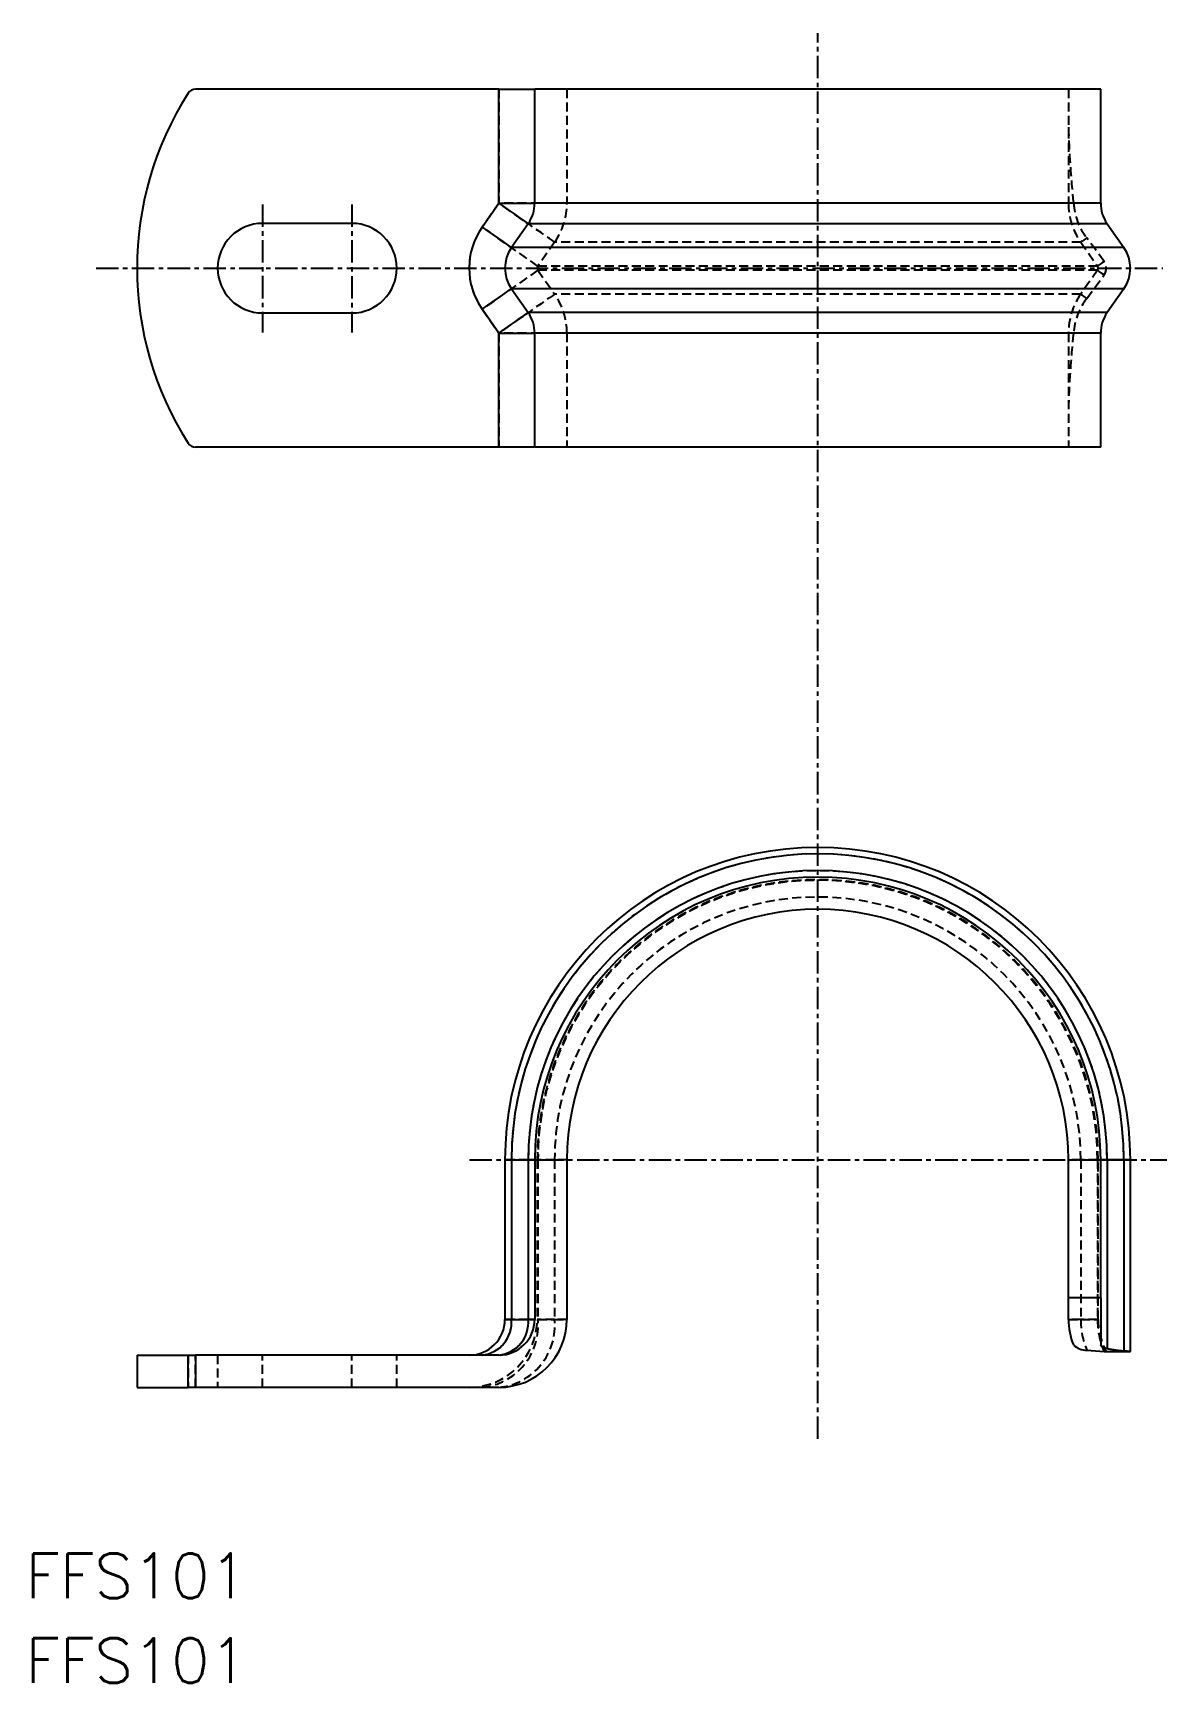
# Model space of a CAD drawing. Extents: x -5.8 to 57.5, y -16.5 to 75.6.
import ezdxf

# ---------------------------------------------------------------- set-up
doc = ezdxf.new("R2010")
doc.units = 0
doc.linetypes.add('CENTER', pattern=[2, 1.25, -0.25, 0.25, -0.25])
doc.linetypes.add('DASHED', pattern=[0.75, 0.5, -0.25])
doc.layers.get('0').update_dxf_attribs({"linetype": 'CONTINUOUS'})
doc.layers.add('CENTER', color=1, linetype='CENTER')
doc.styles.get("Standard").update_dxf_attribs({"font": 'txt.shx', "bigfont": 'extfont2.shx'})

msp = doc.modelspace()

# ---------------------------------------------------------------- linework, layer by layer
at = {"color": 7, "linetype": 'CONTINUOUS'}
for p, q in [((20.2, 72.511), (3.272, 72.511)), ((20.2, 66.142), (20.2, 72.511)), ((20.2, 72.511), (22.2, 72.511)), ((53.8, 72.511), (22.2, 72.511)), ((22.2, 66.142), (22.2, 72.511)), ((53.8, 66.142), (53.8, 72.511)), ((19.264, 64.805), (20.2, 66.142)), ((20.2, 66.142), (22.2, 66.142)), ((53.8, 66.142), (22.2, 66.142)), ((12, 65.011), (7, 65.011)), ((21.838, 64.995), (20.903, 63.658)), ((54.162, 64.995), (21.838, 64.995)), ((54.162, 64.995), (55.097, 63.658)), ((55.097, 63.658), (20.903, 63.658)), ((55.097, 61.364), (20.903, 61.364)), ((20.903, 61.364), (21.838, 60.028)), ((55.097, 61.364), (54.162, 60.028)), ((7, 60.011), (12, 60.011)), ((20.2, 58.881), (19.264, 60.217)), ((54.162, 60.028), (21.838, 60.028)), ((20.2, 58.881), (22.2, 58.881)), ((20.2, 52.511), (20.2, 58.881)), ((53.8, 58.881), (22.2, 58.881)), ((22.2, 52.511), (22.2, 58.881)), ((53.8, 52.511), (53.8, 58.881)), ((20.2, 52.511), (3.272, 52.511)), ((22.2, 52.511), (20.2, 52.511)), ((53.8, 52.511), (22.2, 52.511)), ((20.541, 12.7), (20.541, 3.8)), ((20.541, 12.7), (20.903, 12.7)), ((20.903, 12.7), (21.838, 12.7)), ((20.903, 12.7), (20.903, 3.8)), ((21.838, 12.7), (22.2, 12.7)), ((21.838, 12.7), (21.838, 3.8)), ((22.2, 12.7), (22.2, 3.8)), ((24, 12.7), (24, 3.8)), ((52, 5), (52, 12.7)), ((53.8, 5), (53.8, 12.7)), ((54.162, 12.7), (53.8, 12.7)), ((54.162, 12.7), (54.162, 2.171)), ((55.097, 12.7), (54.162, 12.7)), ((55.097, 12.7), (55.097, 2.036)), ((55.459, 12.7), (55.097, 12.7)), ((55.459, 2), (55.459, 12.7)), ((52, 3.8), (52, 5)), ((53.8, 5), (52, 5)), ((53.8, 5), (53.8, 2.366)), ((20.541, 3.8), (20.903, 3.8)), ((20.903, 3.8), (21.838, 3.8)), ((21.838, 3.8), (22.2, 3.8)), ((53.025, 2.079), (53.992, 2.004)), ((54.112, 2), (55.459, 2)), ((0, 1.8), (0, 0)), ((0, 1.8), (2.85, 1.8)), ((2.85, 0), (2.85, 1.8)), ((2.85, 1.8), (3.272, 1.8)), ((3.272, 1.8), (3.272, 0)), ((20.2, 1.8), (3.272, 1.8)), ((0, 0), (2.85, 0)), ((3.272, 0), (2.85, 0)), ((20.2, 0), (3.272, 0))]:
    msp.add_line(p, q, dxfattribs=at)
at = {"color": 7, "linetype": 'DASHED'}
for p, q in [((20.2, 72.511), (20.2, 66.142)), ((20.2, 66.142), (19.264, 64.805)), ((24, 66.142), (20.2, 66.142)), ((52, 66.142), (24, 66.142)), ((52.281, 66.142), (52, 66.142)), ((19.264, 60.217), (20.2, 58.881)), ((24, 58.881), (20.2, 58.881)), ((20.2, 58.881), (20.2, 52.511)), ((52, 58.881), (24, 58.881)), ((52.281, 58.881), (52, 58.881)), ((20.903, 12.7), (20.541, 12.7)), ((20.903, 12.7), (20.903, 3.8)), ((21.838, 12.7), (20.903, 12.7)), ((22.2, 12.7), (21.838, 12.7)), ((21.838, 12.7), (21.838, 3.8)), ((22.377, 12.7), (22.341, 12.7)), ((22.377, 12.7), (23.313, 12.7)), ((23.313, 12.7), (22.377, 12.7)), ((23.313, 12.7), (24, 12.7)), ((24, 12.7), (23.313, 12.7)), ((52.687, 12.7), (52, 12.7)), ((52, 12.7), (52.687, 12.7)), ((53.623, 12.7), (52.687, 12.7)), ((52.687, 12.7), (53.623, 12.7)), ((53.623, 12.7), (53.659, 12.7)), ((53.8, 12.7), (54.162, 12.7)), ((54.162, 12.7), (55.097, 12.7)), ((54.162, 12.7), (54.162, 2.171)), ((55.097, 12.7), (55.097, 2.036)), ((55.097, 12.7), (55.459, 12.7)), ((53.8, 5), (52, 5)), ((20.903, 3.8), (20.541, 3.8)), ((21.838, 3.8), (20.903, 3.8)), ((22.2, 3.8), (21.838, 3.8)), ((22.377, 3.8), (22.341, 3.8)), ((23.313, 3.8), (22.377, 3.8)), ((22.377, 3.8), (23.313, 3.8)), ((24, 3.8), (23.313, 3.8)), ((23.313, 3.8), (24, 3.8)), ((52.687, 3.8), (52, 3.8)), ((52, 3.8), (52.687, 3.8)), ((53.623, 3.8), (52.687, 3.8)), ((52.687, 3.8), (53.623, 3.8)), ((53.623, 3.8), (53.659, 3.8)), ((2.85, 1.8), (2.85, 0)), ((3.272, 0), (3.272, 1.8))]:
    msp.add_line(p, q, dxfattribs=at)
at = {"color": 3, "linetype": 'DASHED'}
for p, q in [((24, 72.511), (24, 66.142)), ((52, 72.511), (52, 66.142)), ((23.313, 63.962), (22.377, 62.626)), ((52.687, 63.962), (23.313, 63.962)), ((52.687, 63.962), (53.623, 62.626)), ((53.623, 62.626), (22.377, 62.626)), ((53.623, 62.396), (22.377, 62.396)), ((22.377, 62.396), (23.313, 61.06)), ((53.623, 62.396), (52.687, 61.06)), ((53.025, 60.823), (53.992, 62.138)), ((52.687, 61.06), (23.313, 61.06)), ((24, 58.881), (24, 52.511)), ((52, 58.881), (52, 52.511)), ((22.341, 12.7), (22.341, 3.8)), ((22.377, 12.7), (22.377, 3.8)), ((22.377, 12.7), (22.377, 3.8)), ((23.313, 12.7), (23.313, 3.8)), ((23.313, 12.7), (23.313, 3.8)), ((52.687, 12.7), (52.687, 3.8)), ((52.687, 12.7), (52.687, 3.8)), ((53.623, 12.7), (53.623, 3.8)), ((53.623, 12.7), (53.623, 3.8)), ((53.659, 3.8), (53.659, 12.7)), ((4.5, 1.8), (4.5, 0)), ((7, 0), (7, 1.8)), ((7, 0), (7, 1.8)), ((12, 0), (12, 1.8)), ((12, 0), (12, 1.8)), ((14.5, 0), (14.5, 1.8))]:
    msp.add_line(p, q, dxfattribs=at)
at = {"color": 7, "linetype": 'CONTINUOUS', "flags": 128}
for points in [[(20.2, 66.142), (20.52, 65.918), (20.827, 65.703), (21.11, 65.504), (21.359, 65.331), (21.562, 65.188), (21.714, 65.082), (21.807, 65.017), (21.838, 64.995)], [(19.264, 64.805), (19.584, 64.581), (19.891, 64.366), (20.175, 64.168), (20.423, 63.994), (20.627, 63.851), (20.778, 63.745), (20.871, 63.68), (20.903, 63.658)], [(19.264, 60.217), (19.584, 60.441), (19.891, 60.656), (20.175, 60.855), (20.423, 61.028), (20.627, 61.171), (20.778, 61.277), (20.871, 61.342), (20.903, 61.364)], [(20.2, 58.881), (20.52, 59.104), (20.827, 59.32), (21.11, 59.518), (21.359, 59.692), (21.562, 59.834), (21.714, 59.94), (21.807, 60.006), (21.838, 60.028)], [(54.162, 2.171), (54.072, 2.19), (53.994, 2.213), (53.927, 2.238), (53.874, 2.265), (53.819, 2.313), (53.8, 2.366)], [(53.992, 2.004), (54.088, 2.001), (54.112, 2), (54.085, 2.001)]]:
    msp.add_lwpolyline(points, dxfattribs=at)
at = {"color": 3, "linetype": 'DASHED', "flags": 128}
for points in [[(23.313, 63.962), (23.281, 63.985), (23.187, 64.051), (23.032, 64.159), (22.819, 64.308), (22.553, 64.495), (22.239, 64.715), (21.883, 64.963), (21.493, 65.236), (21.077, 65.528), (20.643, 65.832), (20.2, 66.142)], [(22.377, 62.626), (22.346, 62.648), (22.251, 62.714), (22.096, 62.823), (21.883, 62.972), (21.617, 63.158), (21.303, 63.378), (20.947, 63.627), (20.558, 63.9), (20.141, 64.191), (19.707, 64.495), (19.264, 64.805)], [(53.025, 64.199), (52.947, 64.144), (52.878, 64.097), (52.82, 64.056), (52.773, 64.022), (52.735, 63.996), (52.708, 63.978), (52.692, 63.966), (52.687, 63.962)], [(53.992, 62.885), (53.513, 63.545), (53.025, 64.199)], [(53.992, 62.885), (53.907, 62.825), (53.832, 62.773), (53.769, 62.728), (53.716, 62.692), (53.675, 62.663), (53.646, 62.642), (53.628, 62.63), (53.623, 62.626)], [(22.377, 62.396), (22.346, 62.374), (22.251, 62.308), (22.096, 62.2), (21.883, 62.051), (21.617, 61.864), (21.303, 61.644), (20.947, 61.395), (20.558, 61.123), (20.141, 60.831), (19.707, 60.527), (19.264, 60.217)], [(53.992, 62.138), (53.907, 62.197), (53.832, 62.25), (53.769, 62.294), (53.716, 62.331), (53.675, 62.359), (53.646, 62.38), (53.628, 62.392), (53.623, 62.396)], [(23.313, 61.06), (23.281, 61.038), (23.187, 60.972), (23.032, 60.863), (22.819, 60.714), (22.553, 60.528), (22.239, 60.308), (21.883, 60.059), (21.493, 59.786), (21.077, 59.495), (20.643, 59.191), (20.2, 58.881)], [(53.025, 60.823), (52.947, 60.878), (52.878, 60.926), (52.82, 60.966), (52.773, 61), (52.735, 61.026), (52.708, 61.045), (52.692, 61.056), (52.687, 61.06)]]:
    msp.add_lwpolyline(points, dxfattribs=at)
at = {"color": 7, "linetype": 'CONTINUOUS'}
msp.add_polyline3d([(54.161, 2.171, 0), (54.169, 2.169, 0), (54.176, 2.168, 0), (54.183, 2.166, 0), (54.191, 2.165, 0), (54.198, 2.163, 0), (54.205, 2.162, 0), (54.212, 2.161, 0), (54.22, 2.159, 0), (54.227, 2.158, 0), (54.234, 2.157, 0), (54.242, 2.155, 0), (54.249, 2.154, 0), (54.256, 2.152, 0), (54.264, 2.151, 0), (54.271, 2.15, 0), (54.278, 2.148, 0), (54.285, 2.147, 0), (54.293, 2.146, 0), (54.3, 2.144, 0), (54.307, 2.143, 0), (54.315, 2.142, 0), (54.322, 2.14, 0), (54.329, 2.139, 0), (54.336, 2.138, 0), (54.344, 2.137, 0), (54.351, 2.135, 0), (54.358, 2.134, 0), (54.366, 2.133, 0), (54.373, 2.131, 0), (54.38, 2.13, 0), (54.388, 2.129, 0), (54.395, 2.128, 0), (54.402, 2.126, 0), (54.409, 2.125, 0), (54.417, 2.124, 0), (54.424, 2.123, 0), (54.431, 2.122, 0), (54.438, 2.12, 0), (54.446, 2.119, 0), (54.453, 2.118, 0), (54.46, 2.117, 0), (54.468, 2.116, 0), (54.475, 2.114, 0), (54.482, 2.113, 0), (54.49, 2.112, 0), (54.497, 2.111, 0), (54.504, 2.11, 0), (54.512, 2.109, 0), (54.519, 2.107, 0), (54.526, 2.106, 0), (54.533, 2.105, 0), (54.541, 2.104, 0), (54.548, 2.103, 0), (54.555, 2.102, 0), (54.563, 2.101, 0), (54.57, 2.1, 0), (54.577, 2.099, 0), (54.585, 2.097, 0), (54.592, 2.096, 0), (54.599, 2.095, 0), (54.606, 2.094, 0), (54.614, 2.093, 0), (54.621, 2.092, 0), (54.629, 2.091, 0), (54.636, 2.09, 0), (54.643, 2.089, 0), (54.65, 2.088, 0), (54.658, 2.087, 0), (54.665, 2.086, 0), (54.672, 2.085, 0), (54.68, 2.084, 0), (54.687, 2.083, 0), (54.694, 2.082, 0), (54.702, 2.081, 0), (54.709, 2.08, 0), (54.716, 2.079, 0), (54.724, 2.078, 0), (54.731, 2.077, 0), (54.738, 2.076, 0), (54.745, 2.075, 0), (54.753, 2.074, 0), (54.76, 2.073, 0), (54.767, 2.072, 0), (54.775, 2.071, 0), (54.782, 2.07, 0), (54.789, 2.069, 0), (54.797, 2.068, 0), (54.804, 2.068, 0), (54.811, 2.067, 0), (54.819, 2.066, 0), (54.826, 2.065, 0), (54.833, 2.064, 0), (54.841, 2.063, 0), (54.848, 2.062, 0), (54.855, 2.061, 0), (54.863, 2.061, 0), (54.87, 2.06, 0), (54.877, 2.059, 0), (54.885, 2.058, 0), (54.892, 2.057, 0), (54.899, 2.056, 0), (54.907, 2.056, 0), (54.914, 2.055, 0), (54.921, 2.054, 0), (54.929, 2.053, 0), (54.936, 2.052, 0), (54.943, 2.051, 0), (54.95, 2.051, 0), (54.958, 2.05, 0), (54.965, 2.049, 0), (54.972, 2.048, 0), (54.98, 2.048, 0), (54.987, 2.047, 0), (54.995, 2.046, 0), (55.002, 2.045, 0), (55.009, 2.045, 0), (55.017, 2.044, 0), (55.024, 2.043, 0), (55.031, 2.042, 0), (55.038, 2.042, 0), (55.046, 2.041, 0), (55.053, 2.04, 0), (55.06, 2.04, 0), (55.068, 2.039, 0), (55.075, 2.038, 0), (55.083, 2.038, 0), (55.09, 2.037, 0), (55.097, 2.036, 0)], dxfattribs=at)
for centre, radius, start, end in [((18.167, 62.511), 18.167, 147.47036, 212.52964), ((3.272, 72.011), 0.5, 90, 147.47036), ((20.2, 66.142), 2, 325.00798, 0), ((55.8, 66.142), 2, 180, 214.99202), ((7, 62.511), 2.5, 90, 270), ((12, 62.511), 2.5, 270, 90), ((22.541, 62.511), 4, 145.00798, 214.99202), ((22.541, 62.511), 2, 145.00798, 214.99202), ((53.459, 62.511), 2, 325.00798, 34.99202), ((20.2, 58.881), 2, 0, 34.99202), ((55.8, 58.881), 2, 145.00798, 180), ((3.272, 53.011), 0.5, 212.52964, 270), ((38, 12.7), 17.459, 0, 180), ((38, 12.7), 17.097, 0, 180), ((38, 12.7), 16.162, 0, 180), ((38, 12.7), 15.8, 0, 180), ((38, 12.7), 14, 0, 180), ((18.541, 3.8), 2, 270, 0), ((19.064, 3.636), 1.847, 276.24027, 5.10885), ((20.2, 3.8), 3.8, 270, 0), ((20.2, 3.8), 2, 270, 0), ((19.999, 3.636), 1.847, 276.24024, 5.10895), ((55.8, 3.8), 3.8, 180, 202.16342), ((52.997, 3.112), 1.034, 226.14852, 271.5387), ((53.42, -16.513), 18.625, 83.71684, 84.8346)]:
    msp.add_arc(centre, radius, start, end, dxfattribs=at)
at = {"color": 3, "linetype": 'DASHED'}
for centre, radius, start, end in [((107.179, 71.901), 55.199, 181.56346, 185.98943), ((20.2, 66.142), 3.8, 325.00798, 0), ((55.8, 66.142), 3.8, 180, 214.99202), ((56.005, 66.454), 3.737, 184.7934, 217.11143), ((53.47, 62.511), 0.642, 324.43336, 35.56664), ((22.541, 62.511), 0.2, 145.00798, 214.99202), ((53.459, 62.511), 0.2, 325.00798, 34.99202), ((20.2, 58.881), 3.8, 0, 34.99202), ((55.8, 58.881), 3.8, 145.00798, 180), ((56.005, 58.568), 3.738, 142.88895, 175.20623), ((106.602, 53.159), 54.621, 173.98714, 178.45997), ((38, 12.7), 15.659, 0, 180), ((38, 12.7), 15.623, 0, 180), ((38, 12.7), 15.623, 0, 180), ((38, 12.7), 14.687, 0, 180), ((38, 12.7), 14.687, 0, 180), ((18.541, 3.8), 3.8, 270, 0), ((18.922, 3.456), 3.473, 275.66579, 5.68334), ((18.922, 3.456), 3.473, 275.66579, 5.68334), ((19.857, 3.456), 3.473, 275.66584, 5.68332), ((19.857, 3.456), 3.473, 275.66584, 5.68332), ((57.183, 3.788), 4.496, 179.84974, 202.35146), ((57.183, 3.788), 4.496, 179.84974, 202.35146), ((58.105, 3.787), 4.482, 179.82755, 203.43474), ((58.105, 3.787), 4.482, 179.82755, 203.43474), ((57.459, 3.8), 3.8, 180, 208.27994)]:
    msp.add_arc(centre, radius, start, end, dxfattribs=at)
at = {"color": 7, "linetype": 'DASHED'}
for centre, radius, start, end in [((22.541, 62.511), 4, 145.00798, 214.99202), ((38, 12.7), 17.097, 0, 180), ((38, 12.7), 16.162, 0, 180), ((19.064, 3.636), 1.847, 276.24027, 5.10885), ((19.999, 3.636), 1.847, 276.24024, 5.10895)]:
    msp.add_arc(centre, radius, start, end, dxfattribs=at)
at = {"layer": 'CENTER', "color": 1, "linetype": 'CENTER'}
for p, q in [((38, -2.878), (38, 75.646)), ((7, 66.075), (7, 58.924)), ((12, 66.071), (12, 58.92)), ((-2.292, 62.511), (57.277, 62.511)), ((18.566, 12.7), (57.503, 12.7))]:
    msp.add_line(p, q, dxfattribs=at)

# ---------------------------------------------------------------- texts
at = {"color": 7, "linetype": 'CONTINUOUS'}
for p in [(-6.238, -11.777), (-6.238, -16.512)]:
    msp.add_text('FFS101', height=2.5, dxfattribs=at).set_placement(p)

doc.saveas('drawing.dxf')
